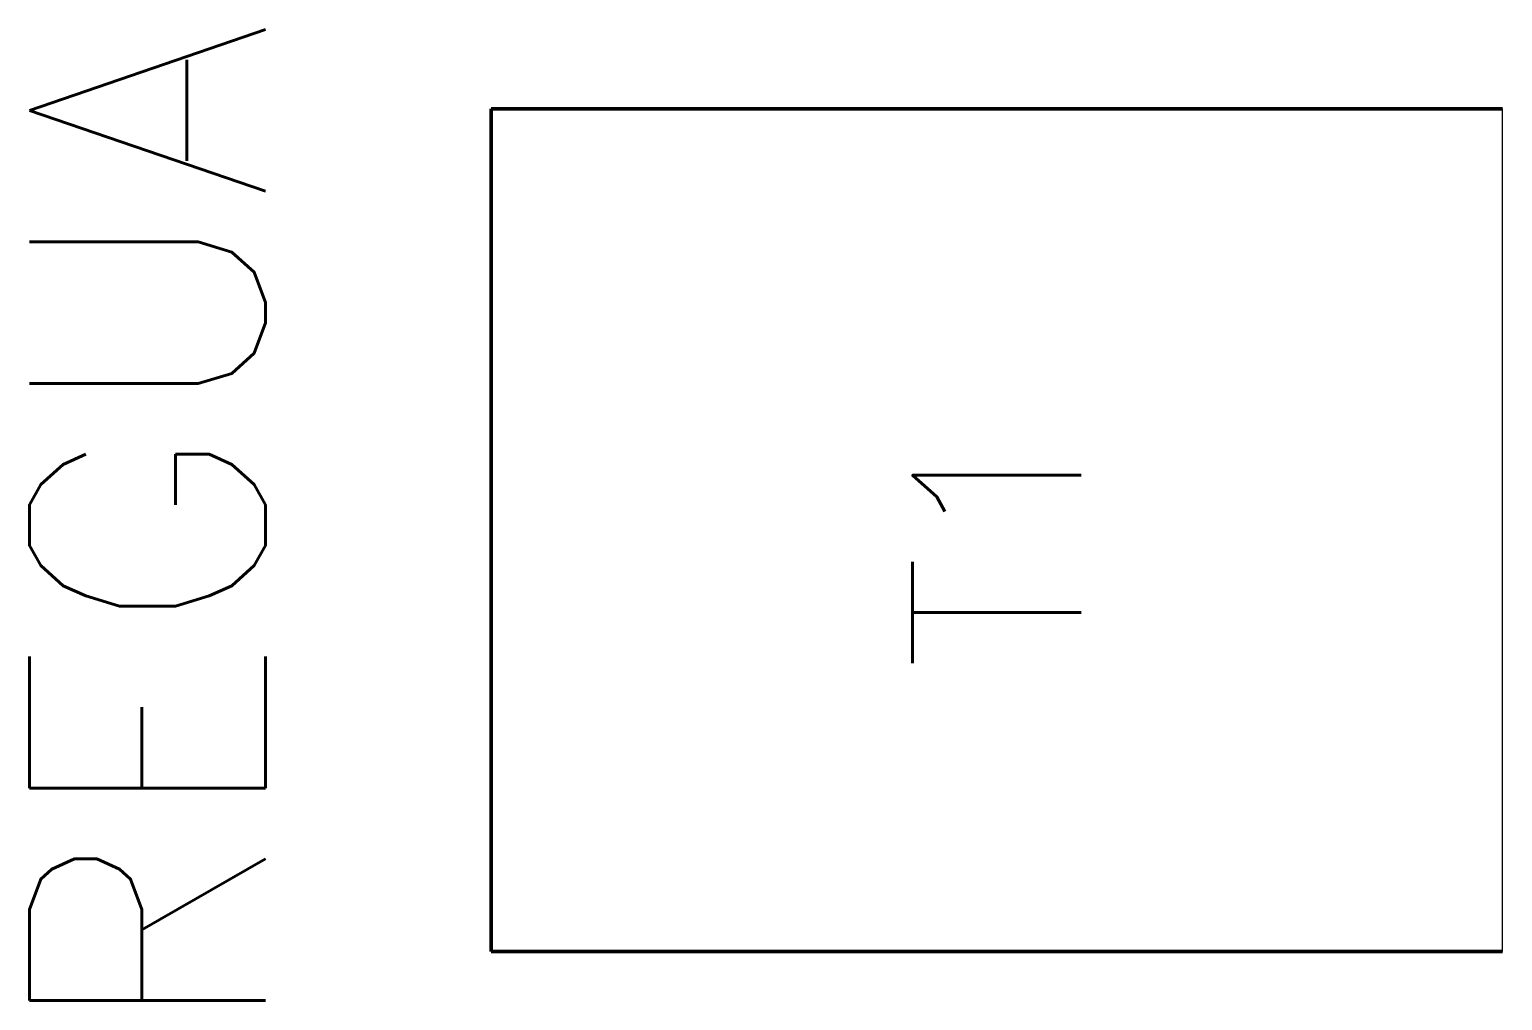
# Model space of a CAD drawing. Header units: millimetres. Extents: x 204.5 to 222, y 189.4 to 200.9.
import ezdxf
from ezdxf.enums import TextEntityAlignment as Align

# ---------------------------------------------------------------- set-up
doc = ezdxf.new("R2010")
doc.units = ezdxf.units.MM
doc.header["$MEASUREMENT"] = 0
doc.layers.get('0').update_dxf_attribs({"linetype": 'CONTINUOUS'})
doc.styles.add('ROMANS', font='romans')

msp = doc.modelspace()

# ---------------------------------------------------------------- linework, layer by layer
at = {"color": 5, "linetype": 'Continuous', "lineweight": 80}
msp.add_line((210, 190), (210, 200), dxfattribs=at)
at = {"color": 5, "lineweight": 80}
for p, q in [((210, 200), (222, 200)), ((210, 190), (222, 190))]:
    msp.add_line(p, q, dxfattribs=at)
at = {"color": 7}
msp.add_line((222, 190), (222, 200), dxfattribs=at)

# ---------------------------------------------------------------- texts
at = {"style": 'ROMANS'}
msp.add_attdef('REGUA', text='', height=2.8, rotation=90, dxfattribs=at).set_placement((207.321, 195), align=Align.CENTER)
msp.add_attdef('T1', text='', height=2, rotation=90, dxfattribs=at).set_placement((216, 194.88), align=Align.MIDDLE_CENTER)

doc.saveas('drawing.dxf')
